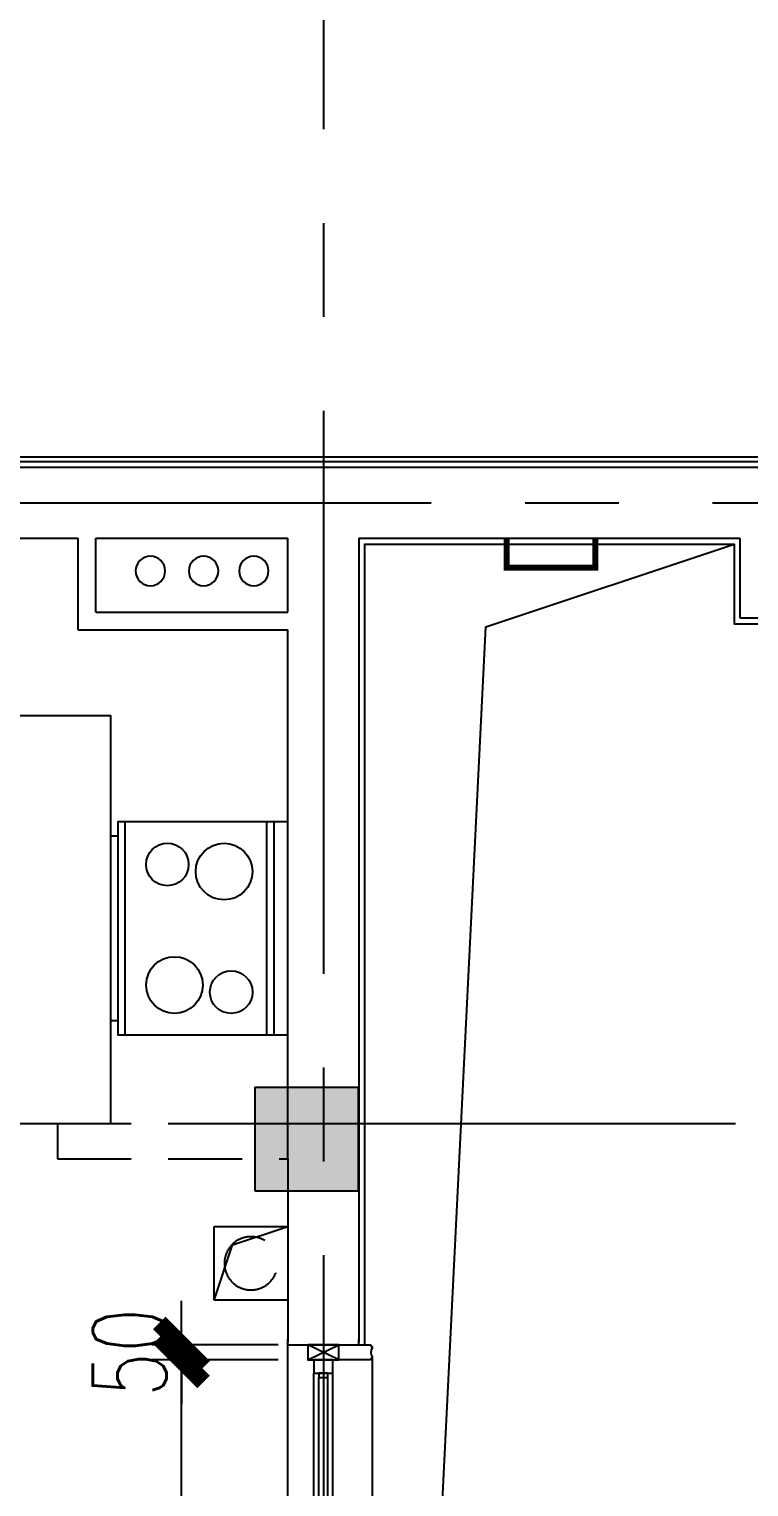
# Model space of a CAD drawing. Extents: x 296441 to 853063, y 459050 to 1117990.
# Drawn here: x 655703 to 658138, y 736783 to 741715 of the extents above; entities that cross this region are included whole.
import ezdxf

# ---------------------------------------------------------------- set-up
doc = ezdxf.new("R2010")
doc.units = 0
doc.header["$LTSCALE"] = 1000
for name, pattern in [('14-GRID$0$CENTER2', [28.575, 19.05, -3.175, 3.175, -3.175]), ('DZ-3-PLAN-FL01$0$DASHED2', [0.375, 0.25, -0.125]), ('E1-FL02$0$HIDDEN2', [4.7625, 3.175, -1.5875]), ('E4-FL01$0$HIDDEN', [0.375, 0.25, -0.125])]:
    doc.linetypes.add(name, pattern=pattern)
for name, color, linetype in [('0-COL', 50, 'Continuous'), ('0-COL-H1', 170, 'Continuous'), ('14-GRID$0$G-GRID', 9, '14-GRID$0$CENTER2'), ('DIM_ELEV', 3, 'Continuous'), ('DZ-3-PLAN-FL01$0$A-WALL', 1, 'Continuous'), ('E1-FL01$0$A-OVLK', 140, 'Continuous'), ('E1-FL01$0$A-WALL-FNSH', 6, 'Continuous'), ('E1-FL01$0$G-XREF', 2, 'Continuous'), ('E1-FL02$0$A-HOLE', 211, 'Continuous'), ('E1-FL02$0$A-PLUM', 4, 'Continuous'), ('E2-E3-FL01$0$E1-FL01$0$A-FIXT', 162, 'Continuous'), ('E2-E3-FL01$0$E1-FL01$0$A-HOLE', 211, 'Continuous'), ('E2-E3-FL01$0$E1-FL01$0$A-OVLK', 140, 'Continuous'), ('E2-E3-FL01$0$E1-FL01$0$A-SECT-WIND', 155, 'Continuous'), ('E2-E3-FL01$0$E1-FL01$0$A-SECT-WOOD', 17, 'Continuous'), ('E2-E3-FL01$0$E1-FL01$0$A-WALL', 1, 'Continuous'), ('E2-E3-FL01$0$E1-FL01$0$A-WALL-FNSH', 6, 'Continuous'), ('E2-E3-FL01$0$E1-FL01$0$G-XREF', 2, 'Continuous'), ('E2-E3-FL01$0$menchuangtao1$0$A-DETL-STONE', 42, 'Continuous'), ('E2-E3-FL01$0$menchuangtao1$0$A-WALL', 1, 'Continuous'), ('E2-E3-FL01$0$menchuangtao1$0$A_CUR_FRAME', 112, 'Continuous'), ('E4-FL01$0$A-HOLE', 211, 'Continuous'), ('E4-FL01$0$A-OVLK', 140, 'Continuous'), ('WALL', 242, 'Continuous'), ('ZT1_Dim---标注---PM、LM、DY、JD', 252, 'Continuous')]:
    doc.layers.add(name, color=color, linetype=linetype)
doc.styles.add('ZT-DIMSTYLE', font='ROMANS.shx', dxfattribs={"width": 0.7, "bigfont": 'CHINESE.shx'})
doc.dimstyles.new('ZT-DIM100', dxfattribs={"dimscale": 100, "dimtxt": 2.5, "dimasz": 1.5, "dimexe": 1, "dimexo": 1, "dimgap": 0.5, "dimtad": 1, "dimdec": 0, "dimdsep": 46, "dimtxsty": 'ZT-DIMSTYLE', "dimblk": 'ARCHTICK', "dimcen": 2.5, "dimclrd": 175, "dimclre": 175, "dimclrt": 7, "dimazin": 2, "dimtfac": 1, "dimtix": 1, "dimtmove": 2, "dimatfit": 3, "dimfxl": 0, "dimarcsym": 0})

# ---------------------------------------------------------------- blocks, each defined once
blk = doc.blocks.new('E2-E3-FL01$0$E1-FL01$0$B-PLAN-FL01$0$XI')
for p, q in [((-582.7, 380), (-582.7, -380)), ((-76, 380), (-76, -380)), ((-50.7, 380), (-50.7, -380)), ((-608, 329.3), (-608, -329.3))]:
    blk.add_line(p, q)
blk.add_lwpolyline([(0, -380), (0, 380), (-608, 380), (-608, 329.3), (-633.3, 329.3), (-633.3, -329.3), (-608, -329.3), (-608, -380), (0, -380)], close=True)
for centre, radius in [((-430.7, 228), 76), ((-228, 202.7), 101.3), ((-405.3, -202.7), 101.3), ((-202.7, -228), 76)]:
    blk.add_circle(centre, radius)
blk = doc.blocks.new('*U426')
at = {"layer": 'E2-E3-FL01$0$E1-FL01$0$A-SECT-WIND'}
for p, q in [((45, 32.5), (605, 32.5)), ((60, 15), (590, 15)), ((45, -32.5), (605, -32.5)), ((60, -15), (590, -15))]:
    blk.add_line(p, q, dxfattribs=at)
at = {"layer": 'E2-E3-FL01$0$E1-FL01$0$A-SECT-WOOD'}
for points in [[(0, 32.5), (45, 32.5), (45, -32.5), (0, -32.5)], [(60, 15), (60, -15), (45, -15), (45, 15)], [(590, 15), (590, -15), (605, -15), (605, 15)], [(650, 32.5), (605, 32.5), (605, -32.5), (650, -32.5)]]:
    blk.add_lwpolyline(points, close=True, dxfattribs=at)
blk = doc.blocks.new('E2-E3-FL01$0$menchuangtao1')
at = {"layer": 'E2-E3-FL01$0$menchuangtao1$0$A-DETL-STONE'}
blk.add_lwpolyline([(-10, -52.5), (-10, -159.2, -0.471625), (-15, -162.1, -0.528396), (-19.5, -164.7, 0.241692), (-50.5, -164.7, -0.528396), (-55, -162.1, -0.471625), (-60, -159.2), (-60, -52.5)], format="xyb", close=True, dxfattribs=at)
at = {"layer": 'E2-E3-FL01$0$menchuangtao1$0$A-WALL'}
for p, q in [((-10, 120), (-10, -120)), ((-10, 120), (10, 120)), ((-10, -120), (10, -120))]:
    blk.add_line(p, q, dxfattribs=at)
at = {"layer": 'E2-E3-FL01$0$menchuangtao1$0$A_CUR_FRAME'}
for p, q in [((-60, -52.5), (-10, 52.5)), ((-60, 52.5), (-10, -52.5))]:
    blk.add_line(p, q, dxfattribs=at)
blk.add_lwpolyline([(-10, -52.5), (-10, 52.5), (-60, 52.5), (-60, -52.5)], close=True, dxfattribs=at)
blk = doc.blocks.new('9.6N一层')
at = {"layer": 'DZ-3-PLAN-FL01$0$A-WALL', "color": 33, "linetype": 'DZ-3-PLAN-FL01$0$DASHED2'}
for p, q in [((698081.5, 216723.4), (697301.5, 216723.4)), ((698081.5, 216723.4), (698081.5, 216603.4)), ((698081.5, 216603.4), (697301.5, 216603.4))]:
    blk.add_line(p, q, dxfattribs=at)
at = {"layer": 'E1-FL01$0$A-OVLK'}
blk.add_line((700231.5, 218978.4), (695261.5, 218978.4), dxfattribs=at)
at = {"layer": 'E1-FL01$0$A-WALL-FNSH'}
blk.add_line((698476.5, 218963.4), (695261.5, 218963.4), dxfattribs=at)
at = {"layer": 'E1-FL01$0$G-XREF', "const_width": 20}
blk.add_lwpolyline([(696561.5, 218703.4), (696561.5, 218603.4), (696261.5, 218603.4), (696261.5, 218703.4)], dxfattribs=at)
at = {"layer": 'E1-FL02$0$A-HOLE', "linetype": 'E1-FL02$0$HIDDEN2'}
blk.add_lwpolyline([(697551.5, 216124.7), (697489, 216312.2), (697301.5, 216374.7)], dxfattribs=at)
at = {"layer": 'E1-FL02$0$A-PLUM'}
for centre in [(697416.9, 218592.4), (697586.9, 218592.4), (697766.9, 218592.4)]:
    blk.add_circle(centre, 50, dxfattribs=at)
at = {"layer": 'E2-E3-FL01$0$E1-FL01$0$A-FIXT'}
blk.add_lwpolyline([(700061.5, 216723.4), (700061.5, 218103.4), (697901.5, 218103.4), (697901.5, 216723.4)], dxfattribs=at)
at = {"layer": 'E2-E3-FL01$0$E1-FL01$0$A-HOLE'}
blk.add_lwpolyline([(696911.5, 212763.4), (696631.5, 218403.4), (695791.5, 218683.4)], dxfattribs=at)
at = {"layer": 'E2-E3-FL01$0$E1-FL01$0$A-OVLK'}
for p, q in [((697301.5, 213263.4), (697301.5, 215983.4)), ((697016.5, 215931.5), (697016.5, 213315.6))]:
    blk.add_line(p, q, dxfattribs=at)
at = {"layer": 'E2-E3-FL01$0$E1-FL01$0$A-WALL'}
for p, q in [((697061.5, 218703.4), (695771.5, 218703.4)), ((697061.5, 218703.4), (697061.5, 215983.4)), ((697301.5, 218453.4), (697301.5, 218703.4)), ((697951.5, 218703.4), (697301.5, 218703.4)), ((698381.5, 218703.4), (698011.5, 218703.4)), ((697301.5, 216603.4), (697301.5, 218393.4)), ((697301.5, 216603.4), (697301.5, 215983.4))]:
    blk.add_line(p, q, dxfattribs=at)
at = {"layer": 'E2-E3-FL01$0$E1-FL01$0$A-WALL-FNSH'}
blk.add_lwpolyline([(697041.5, 215973.4), (697041.5, 218683.4), (695791.5, 218683.4), (695791.5, 218413.4), (695521.5, 218413.4), (695521.5, 212663.4)], dxfattribs=at)
at = {"layer": 'E4-FL01$0$A-HOLE', "linetype": 'E4-FL01$0$HIDDEN'}
blk.add_lwpolyline([(697301.5, 216374.7), (697301.5, 216124.7), (697551.5, 216124.7), (697551.5, 216374.7)], close=True, dxfattribs=at)
blk.add_circle((697426.5, 216249.7), 90, dxfattribs=at)
at = {"layer": 'E4-FL01$0$A-OVLK'}
blk.add_line((700211.5, 218978.4), (695261.5, 218978.4), dxfattribs=at)
at = {"layer": 'WALL'}
for p, q in [((697181.5, 218943.4), (695261.5, 218943.4)), ((697981.5, 218943.4), (697181.5, 218943.4)), ((698356.5, 218943.4), (697981.5, 218943.4)), ((697951.5, 218453.4), (697951.5, 218703.4)), ((698011.5, 218393.4), (698011.5, 218703.4)), ((697951.5, 218453.4), (697301.5, 218453.4)), ((695771.5, 218433.4), (695501.5, 218433.4)), ((698011.5, 218393.4), (697301.5, 218393.4))]:
    blk.add_line(p, q, dxfattribs=at)
blk.add_lwpolyline([(695771.5, 218703.4), (695771.5, 218433.4)], dxfattribs=at)
at = {"extrusion": (0, 0, -1), "zscale": -1, "rotation": 90}
blk.add_blockref('*U426', (-697181.5, 215273.4), dxfattribs=at)
at = {"layer": 'E2-E3-FL01$0$E1-FL01$0$A-FIXT', "extrusion": (0, 0, -1), "xscale": 0.9473684290423967, "yscale": 0.9473684290423967, "zscale": -0.9473684290423967}
blk.add_blockref('E2-E3-FL01$0$E1-FL01$0$B-PLAN-FL01$0$XI', (-697301.5, 217383.4), dxfattribs=at)
at = {"layer": 'E2-E3-FL01$0$E1-FL01$0$G-XREF', "extrusion": (0, 0, -1), "zscale": -1, "rotation": 90}
blk.add_blockref('E2-E3-FL01$0$menchuangtao1', (-697181.5, 215983.4), dxfattribs=at)
blk = doc.blocks.new('_ArchTick')
at = {"color": 0, "linetype": 'ByBlock', "const_width": 0.4}
blk.add_lwpolyline([(-0.5, -0.5), (0.5, 0.5)], dxfattribs=at)
blk = doc.blocks.new('*D888')
at = {"layer": 'Defpoints', "color": 0, "ltscale": 1000, "transparency": 16777216}
for p in [(656218.1, 737262.6), (656646, 737262.6), (656646, 737212.6)]:
    blk.add_point(p, dxfattribs=at)
at = {"layer": 'ZT1_Dim---标注---PM、LM、DY、JD', "color": 175, "linetype": 'ByBlock', "lineweight": -2, "ltscale": 1000, "transparency": 16777216}
for p, q in [((656218.1, 737262.6), (656218.1, 737412.6)), ((656546, 737262.6), (656118.1, 737262.6)), ((656218.1, 737212.6), (656218.1, 737262.6)), ((656546, 737212.6), (656118.1, 737212.6)), ((656218.1, 737212.6), (656218.1, 737062.6))]:
    blk.add_line(p, q, dxfattribs=at)
at = {"layer": 'ZT1_Dim---标注---PM、LM、DY、JD', "color": 175, "lineweight": -2, "ltscale": 1000, "transparency": 16777216, "xscale": 150, "yscale": 150, "zscale": 150}
for p, rotation in [((656218.1, 737262.6), 270), ((656218.1, 737212.6), 90)]:
    blk.add_blockref('_ArchTick', p, dxfattribs=dict(at, rotation=rotation))
at = {"layer": 'ZT1_Dim---标注---PM、LM、DY、JD', "color": 7, "ltscale": 1000, "transparency": 16777216, "insert": (656043.1, 737237.6), "char_height": 250, "attachment_point": 5, "rotation": 90, "style": 'ZT-DIMSTYLE'}
blk.add_mtext('50', dxfattribs=at)
blk = doc.blocks.new('*D889')
at = {"layer": 'Defpoints', "color": 0, "ltscale": 1000, "transparency": 16777216}
for p in [(656218.1, 737212.6), (656646, 737212.6), (656646, 734612.6)]:
    blk.add_point(p, dxfattribs=at)
at = {"layer": 'ZT1_Dim---标注---PM、LM、DY、JD', "color": 175, "linetype": 'ByBlock', "lineweight": -2, "ltscale": 1000, "transparency": 16777216}
for p, q in [((656546, 737212.6), (656118.1, 737212.6)), ((656218.1, 734612.6), (656218.1, 737212.6)), ((656546, 734612.6), (656118.1, 734612.6))]:
    blk.add_line(p, q, dxfattribs=at)
at = {"layer": 'ZT1_Dim---标注---PM、LM、DY、JD', "color": 175, "lineweight": -2, "ltscale": 1000, "transparency": 16777216, "xscale": 150, "yscale": 150, "zscale": 150}
for p, rotation in [((656218.1, 737212.6), 90), ((656218.1, 734612.6), 270)]:
    blk.add_blockref('_ArchTick', p, dxfattribs=dict(at, rotation=rotation))
at = {"layer": 'ZT1_Dim---标注---PM、LM、DY、JD', "color": 7, "ltscale": 1000, "transparency": 16777216, "insert": (656043.1, 735912.6), "char_height": 250, "attachment_point": 5, "rotation": 90, "style": 'ZT-DIMSTYLE'}
blk.add_mtext('2600', dxfattribs=at)
blk = doc.blocks.new('A$C38AD7E8D')
at = {"layer": '0-COL', "color": 6}
blk.add_lwpolyline([(47770, -2329.9), (48120, -2329.9), (48120, -1979.9), (47770, -1979.9)], close=True, dxfattribs=at)
at = {"layer": '0-COL-H1', "color": 254}
blk.add_solid([(48120, -1979.9), (48120, -2329.9), (47770, -1979.9), (47770, -2329.9)], dxfattribs=at)

msp = doc.modelspace()

# ---------------------------------------------------------------- linework, layer by layer
at = {"layer": '14-GRID$0$G-GRID', "color": 8, "ltscale": 0.1}
for p, q in [((656698.5, 748996.4), (656698.5, 733812.6)), ((595151, 740112.6), (674432.5, 740112.6)), ((621898.5, 738012.6), (674432.5, 738012.6))]:
    msp.add_line(p, q, dxfattribs=at)

# ---------------------------------------------------------------- block references
msp.add_blockref('A$C38AD7E8D', (608697, 740114.1, -13.6))
at = {"layer": 'DIM_ELEV', "xscale": -1}
msp.add_blockref('9.6N一层', (1353880, 521289.2), dxfattribs=at)

# ---------------------------------------------------------------- dimensions: what is measured, and where the dimension line sits
at = {"layer": 'ZT1_Dim---标注---PM、LM、DY、JD', "ltscale": 1000}
for base, p1, p2, picture, middle in [((656218.1, 737262.6), (656646, 737212.6), (656646, 737262.6), '*D888', (656043.1, 737237.6)), ((656218.1, 737212.6), (656646, 734612.6), (656646, 737212.6), '*D889', (656043.1, 735912.6))]:
    dim = msp.add_linear_dim(base=base, p1=p1, p2=p2, angle=90, dimstyle='ZT-DIM100', dxfattribs=at)
    dim.commit()
    dim.dimension.update_dxf_attribs({"geometry": picture, "text_midpoint": middle})

doc.saveas('drawing.dxf')
